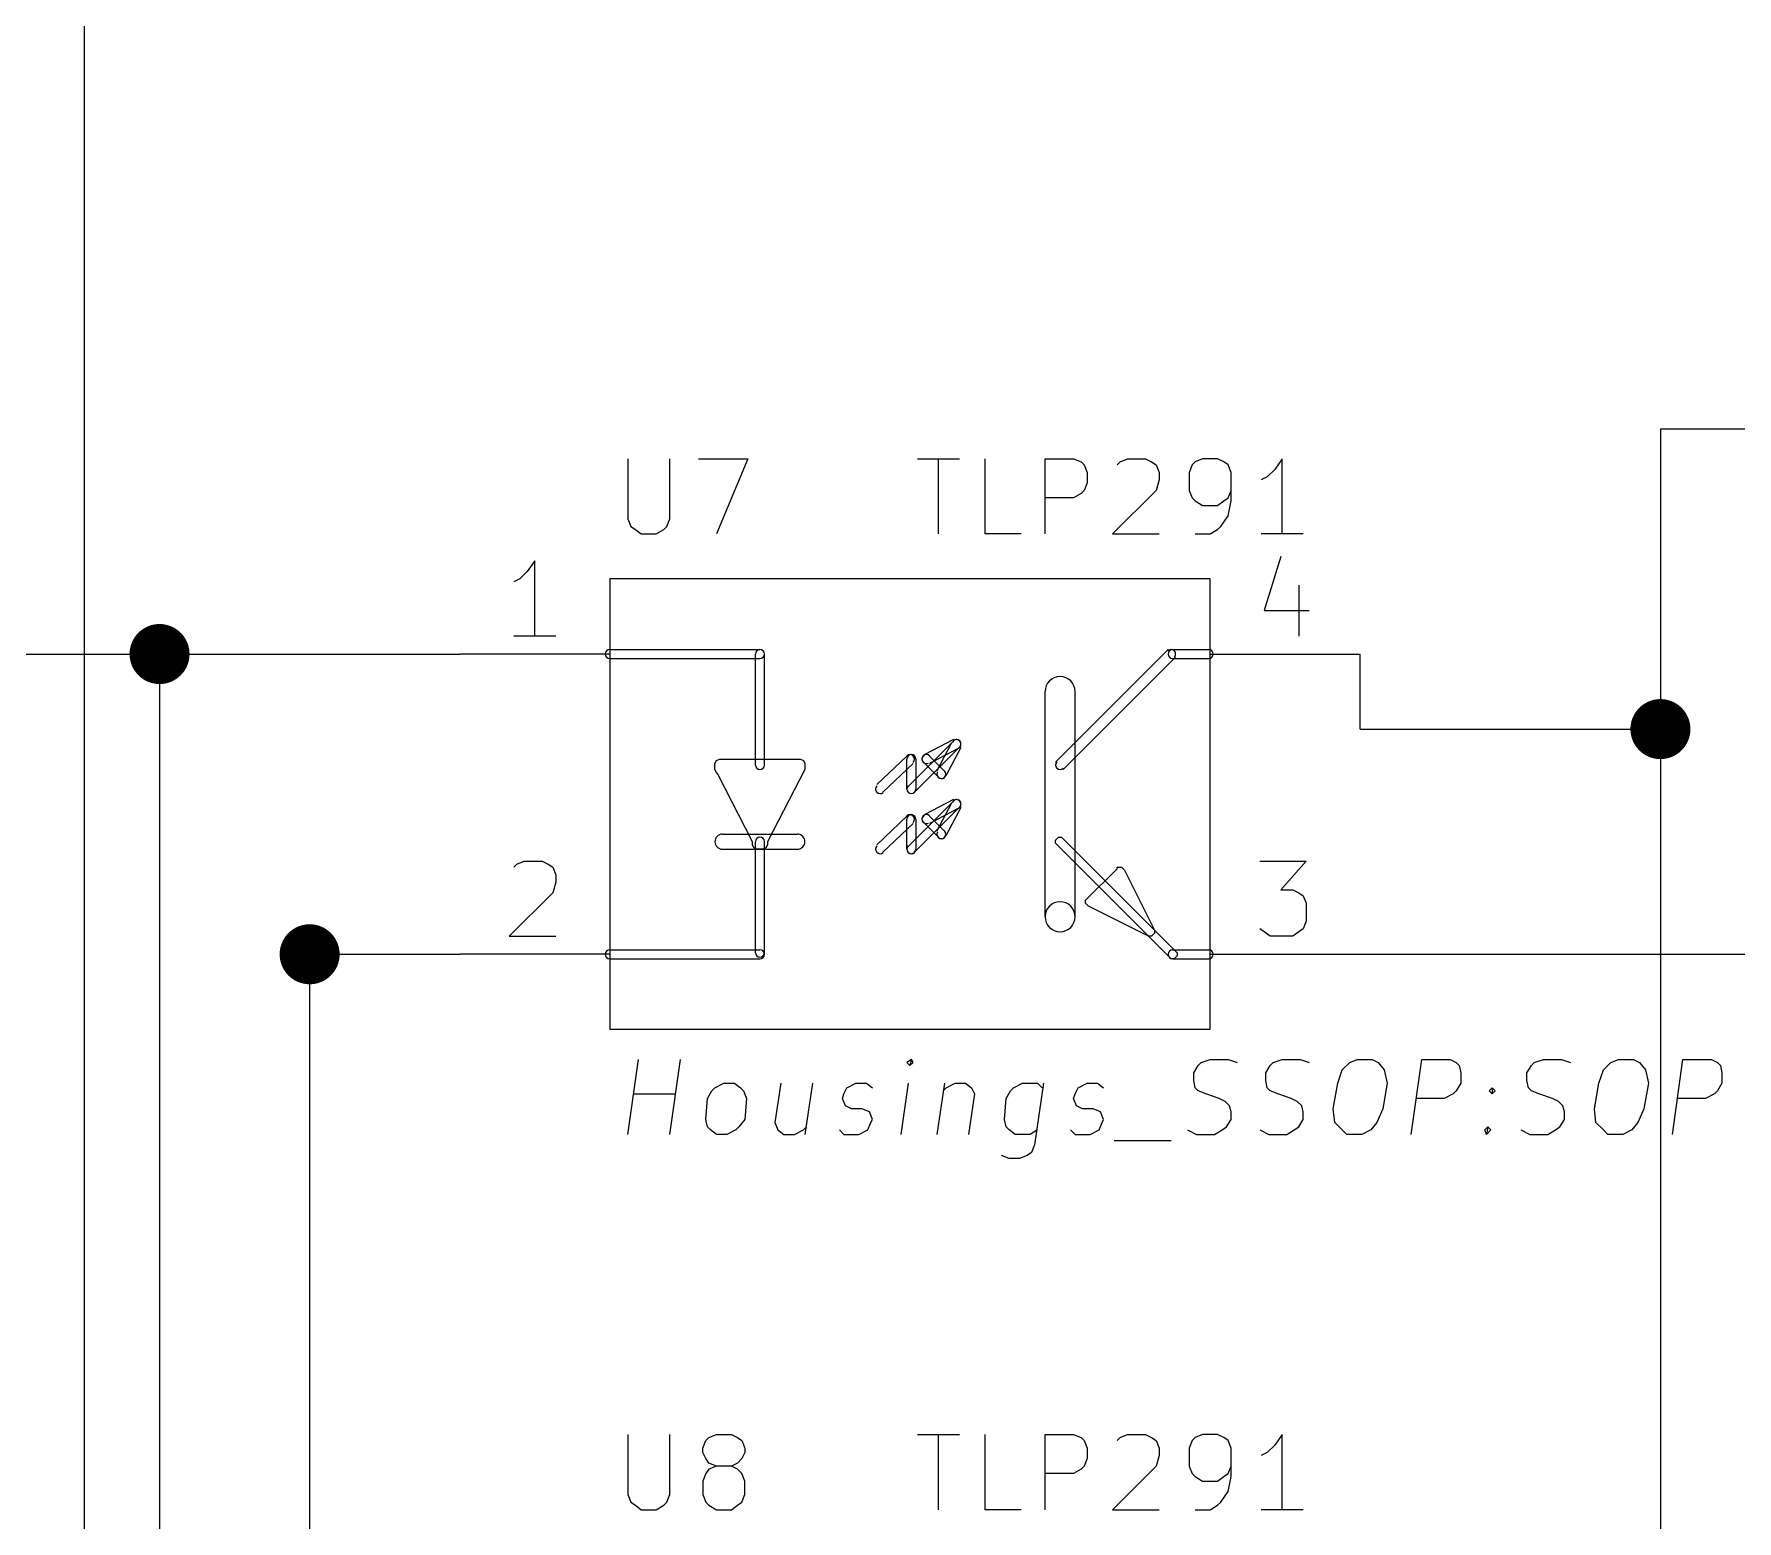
# Model space of a CAD drawing. Extents: x 10 to 287, y -200 to -10.
# Drawn here: x 180.76 to 209.57, y -117.54 to -92.38 of the extents above; entities that cross this region are included whole.
import ezdxf

# ---------------------------------------------------------------- set-up
doc = ezdxf.new("R2010")
doc.units = 0
doc.header["$MEASUREMENT"] = 0

msp = doc.modelspace()

# ---------------------------------------------------------------- linework, layer by layer
at = {"layer": 'Cyan 2'}
for p, q in [((190.805, -99.568), (190.805, -100.584)), ((191.516, -100.584), (191.516, -99.568)), ((191.999, -99.568), (192.837, -99.568)), ((192.837, -99.568), (192.303, -100.838)), ((195.707, -99.568), (196.418, -99.568)), ((196.063, -100.838), (196.063, -99.568)), ((196.85, -100.838), (196.85, -99.568)), ((197.866, -100.838), (197.866, -99.568)), ((197.866, -99.568), (198.349, -99.568)), ((198.349, -99.568), (198.476, -99.6188)), ((198.476, -99.6188), (198.526, -99.6696)), ((198.526, -99.6696), (198.577, -99.7966)), ((199.085, -99.6696), (199.136, -99.6188)), ((199.136, -99.6188), (199.263, -99.568)), ((199.263, -99.568), (199.568, -99.568)), ((199.568, -99.568), (199.669, -99.6188)), ((199.669, -99.6188), (199.746, -99.6696)), ((199.746, -99.6696), (199.796, -99.7966)), ((200.355, -99.6696), (200.304, -99.7966)), ((200.406, -99.6188), (200.355, -99.6696)), ((200.533, -99.568), (200.406, -99.6188)), ((200.787, -99.568), (200.533, -99.568)), ((200.889, -99.6188), (200.787, -99.568)), ((200.965, -99.6696), (200.889, -99.6188)), ((201.016, -99.7966), (200.965, -99.6696)), ((201.879, -99.568), (201.752, -99.7458)), ((201.879, -100.838), (201.879, -99.568)), ((198.577, -99.9744), (198.526, -100.101)), ((198.577, -99.7966), (198.577, -99.9744)), ((199.796, -99.9236), (199.746, -100.101)), ((199.796, -99.7966), (199.796, -99.9236)), ((200.304, -99.7966), (200.304, -100.101)), ((201.016, -100.279), (201.016, -99.7966)), ((201.625, -99.8728), (201.524, -99.9236)), ((201.752, -99.7458), (201.625, -99.8728)), ((198.349, -100.228), (197.866, -100.228)), ((198.476, -100.152), (198.349, -100.228)), ((198.526, -100.101), (198.476, -100.152)), ((199.746, -100.101), (199.009, -100.838)), ((200.304, -100.101), (200.355, -100.228)), ((200.355, -100.228), (200.406, -100.279)), ((200.406, -100.279), (200.533, -100.355)), ((200.787, -100.355), (200.889, -100.279)), ((200.889, -100.279), (200.965, -100.228)), ((200.965, -100.228), (201.016, -100.101)), ((200.965, -100.533), (201.016, -100.279)), ((200.533, -100.355), (200.787, -100.355)), ((200.838, -100.711), (200.965, -100.533)), ((190.805, -100.584), (190.856, -100.711)), ((190.856, -100.711), (190.932, -100.762)), ((190.932, -100.762), (191.033, -100.838)), ((191.033, -100.838), (191.287, -100.838)), ((191.287, -100.838), (191.414, -100.762)), ((191.414, -100.762), (191.465, -100.711)), ((191.465, -100.711), (191.516, -100.584)), ((197.46, -100.838), (196.85, -100.838)), ((199.009, -100.838), (199.796, -100.838)), ((200.406, -100.838), (200.66, -100.838)), ((200.66, -100.838), (200.787, -100.762)), ((200.787, -100.762), (200.838, -100.711)), ((202.235, -100.838), (201.524, -100.838)), ((190.805, -116.078), (190.805, -117.094)), ((191.516, -117.094), (191.516, -116.078)), ((192.126, -116.18), (192.176, -116.129)), ((192.176, -116.129), (192.303, -116.078)), ((192.303, -116.078), (192.557, -116.078)), ((192.557, -116.078), (192.659, -116.129)), ((192.659, -116.129), (192.735, -116.18)), ((195.707, -116.078), (196.418, -116.078)), ((196.063, -117.348), (196.063, -116.078)), ((196.85, -117.348), (196.85, -116.078)), ((197.866, -117.348), (197.866, -116.078)), ((197.866, -116.078), (198.349, -116.078)), ((198.349, -116.078), (198.476, -116.129)), ((198.476, -116.129), (198.526, -116.18)), ((199.085, -116.18), (199.136, -116.129)), ((199.136, -116.129), (199.263, -116.078)), ((199.263, -116.078), (199.568, -116.078)), ((199.568, -116.078), (199.669, -116.129)), ((199.669, -116.129), (199.746, -116.18)), ((200.406, -116.129), (200.355, -116.18)), ((200.533, -116.078), (200.406, -116.129)), ((200.787, -116.078), (200.533, -116.078)), ((200.889, -116.129), (200.787, -116.078)), ((200.965, -116.18), (200.889, -116.129)), ((201.879, -116.078), (201.752, -116.256)), ((201.879, -117.348), (201.879, -116.078)), ((192.075, -116.307), (192.126, -116.18)), ((192.075, -116.383), (192.075, -116.307)), ((192.126, -116.484), (192.075, -116.383)), ((192.735, -116.18), (192.786, -116.307)), ((192.786, -116.383), (192.735, -116.484)), ((192.786, -116.307), (192.786, -116.383)), ((198.526, -116.18), (198.577, -116.307)), ((198.577, -116.307), (198.577, -116.484)), ((199.746, -116.18), (199.796, -116.307)), ((199.796, -116.307), (199.796, -116.434)), ((200.355, -116.18), (200.304, -116.307)), ((200.304, -116.307), (200.304, -116.611)), ((201.016, -116.307), (200.965, -116.18)), ((201.016, -116.789), (201.016, -116.307)), ((201.625, -116.383), (201.524, -116.434)), ((201.752, -116.256), (201.625, -116.383)), ((192.176, -116.561), (192.126, -116.484)), ((192.176, -116.662), (192.126, -116.738)), ((192.303, -116.611), (192.176, -116.561)), ((192.303, -116.611), (192.176, -116.662)), ((192.557, -116.611), (192.303, -116.611)), ((192.659, -116.561), (192.557, -116.611)), ((192.659, -116.662), (192.557, -116.611)), ((192.735, -116.484), (192.659, -116.561)), ((192.735, -116.738), (192.659, -116.662)), ((198.476, -116.662), (198.349, -116.738)), ((198.526, -116.611), (198.476, -116.662)), ((198.577, -116.484), (198.526, -116.611)), ((199.746, -116.611), (199.009, -117.348)), ((199.796, -116.434), (199.746, -116.611)), ((200.304, -116.611), (200.355, -116.738)), ((200.965, -116.738), (201.016, -116.611)), ((192.126, -116.738), (192.075, -116.865)), ((192.075, -116.865), (192.075, -117.094)), ((192.786, -116.865), (192.735, -116.738)), ((192.786, -117.094), (192.786, -116.865)), ((198.349, -116.738), (197.866, -116.738)), ((200.355, -116.738), (200.406, -116.789)), ((200.406, -116.789), (200.533, -116.865)), ((200.533, -116.865), (200.787, -116.865)), ((200.787, -116.865), (200.889, -116.789)), ((200.889, -116.789), (200.965, -116.738)), ((200.965, -117.043), (201.016, -116.789)), ((190.805, -117.094), (190.856, -117.221)), ((190.856, -117.221), (190.932, -117.272)), ((190.932, -117.272), (191.033, -117.348)), ((191.287, -117.348), (191.414, -117.272)), ((191.414, -117.272), (191.465, -117.221)), ((191.465, -117.221), (191.516, -117.094)), ((192.075, -117.094), (192.126, -117.221)), ((192.126, -117.221), (192.176, -117.272)), ((192.176, -117.272), (192.303, -117.348)), ((192.557, -117.348), (192.659, -117.272)), ((192.659, -117.272), (192.735, -117.221)), ((192.735, -117.221), (192.786, -117.094)), ((200.66, -117.348), (200.787, -117.272)), ((200.787, -117.272), (200.838, -117.221)), ((200.838, -117.221), (200.965, -117.043)), ((191.033, -117.348), (191.287, -117.348)), ((192.303, -117.348), (192.557, -117.348)), ((197.46, -117.348), (196.85, -117.348)), ((199.009, -117.348), (199.796, -117.348)), ((200.406, -117.348), (200.66, -117.348)), ((202.235, -117.348), (201.524, -117.348))]:
    msp.add_line(p, q, dxfattribs=at)
at = {"layer": 'Green 2'}
for p, q in [((181.61, -140.97), (181.61, -88.9)), ((208.28, -99.06), (208.28, -135.89)), ((208.28, -99.06), (212.09, -99.06)), ((123.19, -102.87), (187.96, -102.87)), ((182.88, -102.87), (182.88, -135.89)), ((203.2, -104.14), (203.2, -102.87)), ((203.2, -104.14), (208.28, -104.14)), ((185.42, -107.95), (187.96, -107.95)), ((185.42, -107.95), (185.42, -140.97)), ((203.2, -107.95), (264.16, -107.95))]:
    msp.add_line(p, q, dxfattribs=at)
at = {"layer": 'Green 2', "const_width": 0.508}
for points in [[(182.626, -102.87, 1), (183.134, -102.87, 1)], [(208.026, -104.14, 1), (208.534, -104.14, 1)], [(185.166, -107.95, 1), (185.674, -107.95, 1)]]:
    msp.add_lwpolyline(points, format="xyb", close=True, dxfattribs=at)
at = {"layer": 'L.Yellow'}
for p, q in [((190.5, -101.6), (190.5, -109.22)), ((200.66, -101.6), (190.5, -101.6)), ((200.66, -109.22), (200.66, -101.6)), ((190.5, -109.22), (200.66, -109.22))]:
    msp.add_line(p, q, dxfattribs=at)
at = {"layer": 'Magenta 2'}
for p, q in [((190.805, -110.998), (190.983, -109.728)), ((191.516, -110.998), (191.694, -109.728)), ((195.605, -109.728), (195.529, -109.779)), ((195.529, -109.779), (195.58, -109.83)), ((195.605, -109.728), (195.58, -109.83)), ((195.58, -109.83), (195.631, -109.779)), ((195.631, -109.779), (195.605, -109.728)), ((200.457, -109.83), (200.508, -109.779)), ((200.508, -109.779), (200.66, -109.728)), ((200.66, -109.728), (200.965, -109.728)), ((200.965, -109.728), (201.117, -109.779)), ((201.676, -109.83), (201.727, -109.779)), ((201.727, -109.779), (201.879, -109.728)), ((201.879, -109.728), (202.184, -109.728)), ((202.184, -109.728), (202.336, -109.779)), ((202.895, -109.906), (203.022, -109.779)), ((203.022, -109.779), (203.149, -109.728)), ((203.149, -109.728), (203.403, -109.728)), ((203.403, -109.728), (203.505, -109.779)), ((203.505, -109.779), (203.606, -109.906)), ((204.064, -110.998), (204.241, -109.728)), ((204.241, -109.728), (204.724, -109.728)), ((204.724, -109.728), (204.826, -109.779)), ((204.826, -109.779), (204.876, -109.83)), ((206.096, -109.83), (206.146, -109.779)), ((206.146, -109.779), (206.299, -109.728)), ((206.299, -109.728), (206.604, -109.728)), ((206.604, -109.728), (206.756, -109.779)), ((207.315, -109.906), (207.442, -109.779)), ((207.442, -109.779), (207.569, -109.728)), ((207.569, -109.728), (207.823, -109.728)), ((207.823, -109.728), (207.924, -109.779)), ((207.924, -109.779), (208.026, -109.906)), ((208.483, -110.998), (208.661, -109.728)), ((208.661, -109.728), (209.144, -109.728)), ((209.144, -109.728), (209.245, -109.779)), ((209.245, -109.779), (209.296, -109.83)), ((200.381, -109.957), (200.457, -109.83)), ((200.381, -110.084), (200.381, -109.957)), ((200.406, -110.211), (200.381, -110.084)), ((201.6, -109.957), (201.676, -109.83)), ((201.6, -110.084), (201.6, -109.957)), ((201.625, -110.211), (201.6, -110.084)), ((202.819, -110.134), (202.895, -109.906)), ((203.606, -109.906), (203.657, -110.134)), ((204.876, -109.83), (204.902, -109.957)), ((204.902, -109.957), (204.902, -110.134)), ((206.019, -109.957), (206.096, -109.83)), ((206.019, -110.084), (206.019, -109.957)), ((206.045, -110.211), (206.019, -110.084)), ((207.239, -110.134), (207.315, -109.906)), ((208.026, -109.906), (208.077, -110.134)), ((209.296, -109.83), (209.321, -109.957)), ((209.321, -109.957), (209.321, -110.134)), ((190.906, -110.312), (191.618, -110.312)), ((192.151, -110.388), (192.227, -110.261)), ((192.227, -110.261), (192.278, -110.211)), ((192.278, -110.211), (192.43, -110.134)), ((192.43, -110.134), (192.608, -110.134)), ((192.608, -110.134), (192.71, -110.211)), ((192.71, -110.211), (192.761, -110.261)), ((192.761, -110.261), (192.811, -110.388)), ((193.396, -110.134), (193.294, -110.795)), ((193.929, -110.134), (193.802, -110.998)), ((194.437, -110.388), (194.462, -110.312)), ((194.462, -110.312), (194.513, -110.211)), ((194.513, -110.211), (194.666, -110.134)), ((194.666, -110.134), (194.843, -110.134)), ((194.843, -110.134), (194.945, -110.211)), ((195.428, -110.998), (195.555, -110.134)), ((196.164, -110.134), (196.037, -110.998)), ((196.139, -110.261), (196.19, -110.211)), ((196.19, -110.211), (196.342, -110.134)), ((196.342, -110.134), (196.52, -110.134)), ((196.52, -110.134), (196.621, -110.211)), ((196.672, -110.312), (196.571, -110.998)), ((196.621, -110.211), (196.672, -110.312)), ((197.206, -110.388), (197.282, -110.261)), ((197.282, -110.261), (197.333, -110.211)), ((197.333, -110.211), (197.485, -110.134)), ((197.485, -110.134), (197.739, -110.134)), ((197.841, -110.134), (197.688, -111.176)), ((197.739, -110.134), (197.815, -110.211)), ((198.349, -110.388), (198.374, -110.312)), ((198.374, -110.312), (198.425, -110.211)), ((198.425, -110.211), (198.577, -110.134)), ((198.577, -110.134), (198.755, -110.134)), ((198.755, -110.134), (198.857, -110.211)), ((200.457, -110.261), (200.406, -110.211)), ((200.584, -110.312), (200.457, -110.261)), ((200.812, -110.388), (200.584, -110.312)), ((201.676, -110.261), (201.625, -110.211)), ((201.803, -110.312), (201.676, -110.261)), ((202.032, -110.388), (201.803, -110.312)), ((202.743, -110.566), (202.819, -110.134)), ((203.657, -110.134), (203.581, -110.566)), ((204.775, -110.312), (204.622, -110.388)), ((204.826, -110.261), (204.775, -110.312)), ((204.902, -110.134), (204.826, -110.261)), ((205.384, -110.261), (205.435, -110.211)), ((205.435, -110.312), (205.384, -110.261)), ((205.435, -110.211), (205.486, -110.261)), ((205.435, -110.211), (205.435, -110.312)), ((205.486, -110.261), (205.435, -110.312)), ((206.096, -110.261), (206.045, -110.211)), ((206.223, -110.312), (206.096, -110.261)), ((206.451, -110.388), (206.223, -110.312)), ((207.162, -110.566), (207.239, -110.134)), ((208.077, -110.134), (208.001, -110.566)), ((209.194, -110.312), (209.042, -110.388)), ((209.245, -110.261), (209.194, -110.312)), ((209.321, -110.134), (209.245, -110.261)), ((192.126, -110.744), (192.151, -110.388)), ((192.811, -110.388), (192.786, -110.744)), ((194.488, -110.515), (194.437, -110.388)), ((194.589, -110.566), (194.488, -110.515)), ((194.767, -110.566), (194.589, -110.566)), ((194.894, -110.617), (194.767, -110.566)), ((194.945, -110.744), (194.894, -110.617)), ((197.18, -110.744), (197.206, -110.388)), ((198.399, -110.515), (198.349, -110.388)), ((198.501, -110.566), (198.399, -110.515)), ((198.679, -110.566), (198.501, -110.566)), ((198.806, -110.617), (198.679, -110.566)), ((198.857, -110.744), (198.806, -110.617)), ((200.914, -110.439), (200.812, -110.388)), ((200.99, -110.515), (200.914, -110.439)), ((201.016, -110.617), (200.99, -110.515)), ((201.016, -110.744), (201.016, -110.617)), ((202.133, -110.439), (202.032, -110.388)), ((202.209, -110.515), (202.133, -110.439)), ((202.235, -110.617), (202.209, -110.515)), ((202.235, -110.744), (202.235, -110.617)), ((202.768, -110.795), (202.743, -110.566)), ((203.581, -110.566), (203.479, -110.795)), ((204.622, -110.388), (204.14, -110.388)), ((206.553, -110.439), (206.451, -110.388)), ((206.629, -110.515), (206.553, -110.439)), ((206.654, -110.617), (206.629, -110.515)), ((206.654, -110.744), (206.654, -110.617)), ((207.188, -110.795), (207.162, -110.566)), ((208.001, -110.566), (207.899, -110.795)), ((209.042, -110.388), (208.559, -110.388)), ((192.151, -110.871), (192.126, -110.744)), ((192.202, -110.922), (192.151, -110.871)), ((192.303, -110.998), (192.202, -110.922)), ((192.634, -110.922), (192.481, -110.998)), ((192.684, -110.871), (192.634, -110.922)), ((192.786, -110.744), (192.684, -110.871)), ((193.294, -110.795), (193.345, -110.922)), ((193.345, -110.922), (193.446, -110.998)), ((193.624, -110.998), (193.777, -110.922)), ((193.777, -110.922), (193.827, -110.871)), ((194.386, -110.922), (194.462, -110.998)), ((194.716, -110.998), (194.869, -110.922)), ((194.869, -110.922), (194.92, -110.795)), ((194.92, -110.795), (194.945, -110.744)), ((197.206, -110.871), (197.18, -110.744)), ((197.256, -110.922), (197.206, -110.871)), ((197.358, -110.998), (197.256, -110.922)), ((197.739, -110.922), (197.612, -110.998)), ((198.298, -110.922), (198.374, -110.998)), ((198.628, -110.998), (198.78, -110.922)), ((198.78, -110.922), (198.831, -110.795)), ((198.831, -110.795), (198.857, -110.744)), ((200.279, -110.922), (200.431, -110.998)), ((200.736, -110.998), (200.863, -110.922)), ((200.863, -110.922), (200.939, -110.871)), ((200.939, -110.871), (201.016, -110.744)), ((201.498, -110.922), (201.651, -110.998)), ((201.955, -110.998), (202.082, -110.922)), ((202.082, -110.922), (202.159, -110.871)), ((202.159, -110.871), (202.235, -110.744)), ((202.895, -110.922), (202.768, -110.795)), ((202.971, -110.998), (202.895, -110.922)), ((203.378, -110.922), (203.225, -110.998)), ((203.479, -110.795), (203.378, -110.922)), ((205.308, -110.922), (205.359, -110.871)), ((205.334, -110.998), (205.308, -110.922)), ((205.359, -110.871), (205.334, -110.998)), ((205.41, -110.922), (205.334, -110.998)), ((205.359, -110.871), (205.41, -110.922)), ((205.918, -110.922), (206.07, -110.998)), ((206.375, -110.998), (206.502, -110.922)), ((206.502, -110.922), (206.578, -110.871)), ((206.578, -110.871), (206.654, -110.744)), ((207.315, -110.922), (207.188, -110.795)), ((207.391, -110.998), (207.315, -110.922)), ((207.797, -110.922), (207.645, -110.998)), ((207.899, -110.795), (207.797, -110.922)), ((192.481, -110.998), (192.303, -110.998)), ((193.446, -110.998), (193.624, -110.998)), ((194.462, -110.998), (194.716, -110.998)), ((197.612, -110.998), (197.358, -110.998)), ((197.688, -111.176), (197.637, -111.303)), ((198.374, -110.998), (198.628, -110.998)), ((199.034, -111.1), (200, -111.1)), ((200.431, -110.998), (200.736, -110.998)), ((201.651, -110.998), (201.955, -110.998)), ((203.225, -110.998), (202.971, -110.998)), ((206.07, -110.998), (206.375, -110.998)), ((207.645, -110.998), (207.391, -110.998)), ((197.256, -111.404), (197.129, -111.354)), ((197.434, -111.404), (197.256, -111.404)), ((197.561, -111.354), (197.434, -111.404)), ((197.637, -111.303), (197.561, -111.354))]:
    msp.add_line(p, q, dxfattribs=at)
at = {"layer": 'Red 2'}
for p, q in [((189.23, -101.295), (189.103, -101.473)), ((189.23, -102.565), (189.23, -101.295)), ((201.854, -101.219), (201.574, -102.133)), ((188.976, -101.6), (188.874, -101.651)), ((189.103, -101.473), (188.976, -101.6)), ((190.5, -101.6), (190.5, -109.22)), ((200.66, -101.6), (190.5, -101.6)), ((200.66, -109.22), (200.66, -101.6)), ((202.159, -101.702), (202.159, -102.565)), ((201.574, -102.133), (202.336, -102.133)), ((189.586, -102.565), (188.874, -102.565)), ((190.5, -102.87), (187.96, -102.87)), ((190.5, -102.794), (193.04, -102.794)), ((192.964, -104.75), (192.964, -102.87)), ((193.116, -104.75), (193.116, -102.87)), ((198.044, -104.699), (199.949, -102.794)), ((200.025, -102.794), (200.635, -102.794)), ((200.66, -102.87), (203.2, -102.87)), ((190.5, -102.946), (193.04, -102.946)), ((198.171, -104.826), (200.076, -102.921)), ((200.025, -102.946), (200.635, -102.946)), ((197.866, -107.315), (197.866, -103.505)), ((198.374, -107.315), (198.374, -103.505)), ((196.317, -104.318), (195.834, -104.572)), ((195.021, -105.08), (195.529, -104.597)), ((195.555, -105.105), (196.317, -104.343)), ((195.656, -105.207), (196.418, -104.445)), ((196.393, -104.47), (195.91, -104.724)), ((195.91, -104.597), (196.164, -104.851)), ((196.037, -104.851), (196.291, -104.369)), ((196.19, -104.927), (196.444, -104.445)), ((192.278, -104.724), (192.303, -104.673)), ((192.278, -104.826), (192.278, -104.724)), ((192.303, -104.877), (192.278, -104.826)), ((192.303, -104.673), (192.354, -104.648)), ((192.329, -104.902), (192.303, -104.877)), ((192.354, -104.648), (193.726, -104.648)), ((193.802, -104.826), (193.167, -106.045)), ((193.726, -104.648), (193.777, -104.673)), ((193.777, -104.673), (193.802, -104.724)), ((193.802, -104.724), (193.802, -104.826)), ((195.123, -105.207), (195.631, -104.724)), ((195.529, -105.156), (195.529, -104.648)), ((195.682, -105.156), (195.682, -104.648)), ((195.809, -104.699), (196.063, -104.953)), ((192.913, -106.045), (192.329, -104.902)), ((195.555, -106.121), (196.317, -105.359)), ((195.656, -106.223), (196.418, -105.461)), ((196.317, -105.334), (195.834, -105.588)), ((196.037, -105.867), (196.291, -105.385)), ((196.19, -105.943), (196.444, -105.461)), ((195.021, -106.096), (195.529, -105.613)), ((195.123, -106.223), (195.631, -105.74)), ((195.529, -106.172), (195.529, -105.664)), ((195.682, -106.172), (195.682, -105.664)), ((195.809, -105.715), (196.063, -105.969)), ((196.393, -105.486), (195.91, -105.74)), ((195.91, -105.613), (196.164, -105.867)), ((192.405, -105.918), (193.675, -105.918)), ((192.913, -106.096), (192.913, -106.045)), ((192.964, -107.925), (192.964, -106.045)), ((193.116, -107.925), (193.116, -106.045)), ((193.167, -106.045), (193.167, -106.096)), ((198.044, -106.02), (198.095, -105.969)), ((198.044, -106.07), (198.044, -106.02)), ((198.095, -105.969), (198.145, -105.969)), ((198.145, -105.969), (200.101, -107.925)), ((192.405, -106.172), (193.675, -106.172)), ((192.938, -106.147), (192.913, -106.096)), ((192.989, -106.172), (192.938, -106.147)), ((193.091, -106.172), (192.989, -106.172)), ((193.142, -106.147), (193.091, -106.172)), ((193.167, -106.096), (193.142, -106.147)), ((200, -108.026), (198.044, -106.07)), ((188.874, -106.477), (188.925, -106.426)), ((188.925, -106.426), (189.052, -106.375)), ((189.052, -106.375), (189.357, -106.375)), ((189.357, -106.375), (189.459, -106.426)), ((189.459, -106.426), (189.535, -106.477)), ((189.535, -106.477), (189.586, -106.604)), ((189.586, -106.604), (189.586, -106.731)), ((198.552, -107.036), (199.085, -106.502)), ((199.085, -106.502), (199.085, -106.477)), ((199.085, -106.477), (199.161, -106.477)), ((199.161, -106.477), (199.212, -106.528)), ((199.212, -106.528), (199.72, -107.544)), ((201.498, -106.375), (202.286, -106.375)), ((202.286, -106.375), (201.854, -106.858)), ((189.535, -106.909), (188.798, -107.645)), ((189.586, -106.731), (189.535, -106.909)), ((201.854, -106.858), (202.057, -106.858)), ((202.057, -106.858), (202.159, -106.909)), ((202.159, -106.909), (202.235, -106.959)), ((198.552, -107.086), (198.552, -107.036)), ((198.603, -107.137), (198.552, -107.086)), ((199.619, -107.645), (198.603, -107.137)), ((202.235, -106.959), (202.286, -107.086)), ((202.286, -107.086), (202.286, -107.391)), ((202.286, -107.391), (202.235, -107.518)), ((188.798, -107.645), (189.586, -107.645)), ((199.669, -107.645), (199.619, -107.645)), ((199.72, -107.594), (199.669, -107.645)), ((199.72, -107.544), (199.72, -107.594)), ((201.574, -107.569), (201.498, -107.518)), ((201.676, -107.645), (201.574, -107.569)), ((202.057, -107.645), (201.676, -107.645)), ((202.159, -107.569), (202.057, -107.645)), ((202.235, -107.518), (202.159, -107.569)), ((190.5, -107.95), (187.96, -107.95)), ((190.5, -107.874), (193.04, -107.874)), ((190.5, -108.026), (193.04, -108.026)), ((200.05, -108.026), (200, -108.026)), ((200.025, -107.874), (200.635, -107.874)), ((200.025, -108.026), (200.635, -108.026)), ((200.101, -107.975), (200.05, -108.026)), ((200.101, -107.925), (200.101, -107.975)), ((200.66, -107.95), (203.2, -107.95)), ((190.5, -109.22), (200.66, -109.22))]:
    msp.add_line(p, q, dxfattribs=at)
for centre, radius, start, end in [((190.5, -102.87), 0.0762, 90, 270), ((193.04, -102.87), 0.0762, 360, 540), ((193.04, -102.87), 0.0762, 270, 450), ((200, -102.87), 0.0762, 315, 495), ((200.025, -102.87), 0.0762, 90, 270), ((200.635, -102.87), 0.0762, 270, 450), ((198.12, -103.505), 0.254, 360, 540), ((196.367, -104.394), 0.0762, 333.435, 513.435), ((196.367, -104.394), 0.0762, 315, 495), ((196.367, -104.394), 0.0762, 296.565, 476.565), ((195.58, -104.648), 0.0762, 313.603, 493.603), ((195.605, -104.648), 0.0762, 360, 540), ((195.859, -104.648), 0.0762, 45, 225), ((195.859, -104.648), 0.0762, 476.565, 656.565), ((193.04, -104.75), 0.0762, 180, 360), ((196.113, -104.902), 0.0762, 153.435, 333.435), ((196.113, -104.902), 0.0762, 225, 405), ((198.12, -104.75), 0.0762, 135, 315), ((195.072, -105.156), 0.0762, 133.603, 313.603), ((195.605, -105.156), 0.0762, 135, 315), ((195.605, -105.156), 0.0762, 180, 360), ((196.367, -105.41), 0.0762, 333.435, 513.435), ((196.367, -105.41), 0.0762, 315, 495), ((196.367, -105.41), 0.0762, 296.565, 476.565), ((195.58, -105.664), 0.0762, 313.603, 493.603), ((195.605, -105.664), 0.0762, 360, 540), ((195.859, -105.664), 0.0762, 45, 225), ((195.859, -105.664), 0.0762, 476.565, 656.565), ((192.405, -106.045), 0.127, 90, 270), ((193.04, -106.045), 0.0762, 360, 540), ((193.675, -106.045), 0.127, 270, 450), ((196.113, -105.918), 0.0762, 153.435, 333.435), ((196.113, -105.918), 0.0762, 225, 405), ((195.072, -106.172), 0.0762, 133.603, 313.603), ((195.605, -106.172), 0.0762, 135, 315), ((195.605, -106.172), 0.0762, 180, 360), ((198.12, -107.315), 0.254, 0, 180), ((198.12, -107.315), 0.254, 180, 360), ((198.12, -107.315), 0.254, 180, 360), ((190.5, -107.95), 0.0762, 90, 270), ((193.04, -107.925), 0.0762, 180, 360), ((193.04, -107.95), 0.0762, 270, 450), ((200.025, -107.95), 0.0762, 90, 270), ((200.635, -107.95), 0.0762, 270, 450)]:
    msp.add_arc(centre, radius, start, end, dxfattribs=at)

doc.saveas('drawing.dxf')
